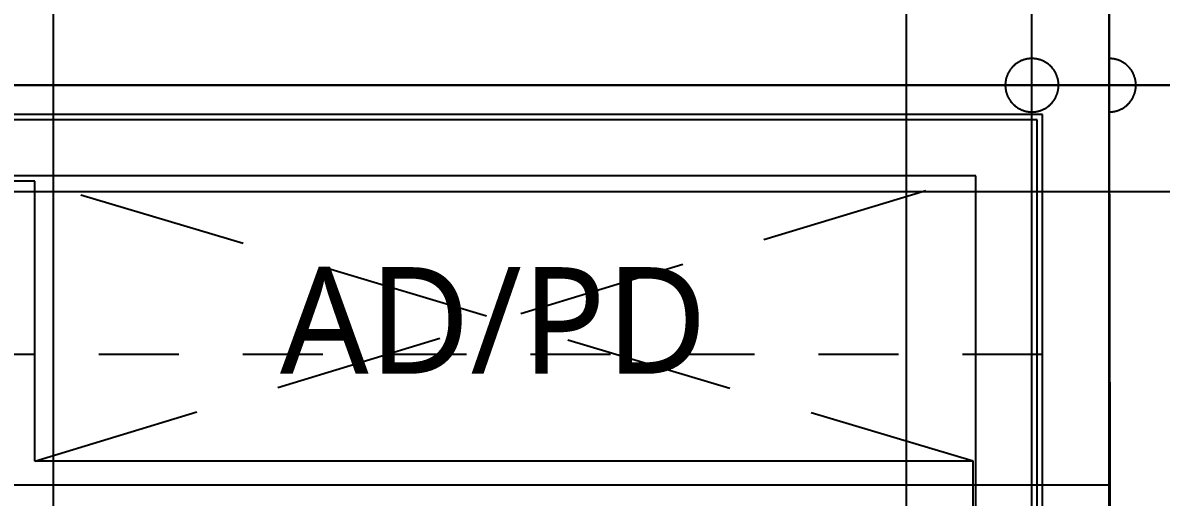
# Model space of a CAD drawing. Header units: millimetres. Extents: x 7086022 to 7120578, y 229555 to 276126.
# Drawn here: x 7104076 to 7106211, y 246622 to 247512 of the extents above; entities that cross this region are included whole.
import ezdxf
from ezdxf.enums import TextEntityAlignment as Align
from ezdxf.xclip import XClip

# ---------------------------------------------------------------- set-up
doc = ezdxf.new("R2010")
doc.units = ezdxf.units.MM
doc.header["$LTSCALE"] = 100
doc.header["$XCLIPFRAME"] = 2
for name, pattern in [('C-302-C-TF_84C+84D+84C$0$CEN', [62, 60, -1, 0, -1]), ('ST-DASH', [2.7, 1.5, -1.2]), ('U-84C-EX$0$CEN', [62, 60, -1, 0, -1]), ('U-84C-EX$0$HIDDEN2', [4.7625, 3.175, -1.5875]), ('U-84D-EX$0$CEN', [62, 60, -1, 0, -1])]:
    doc.linetypes.add(name, pattern=pattern)
for name, color, linetype in [('BP', 7, 'Continuous'), ('C-302-C-TF_84C+84D+84C$0$CEN', 1, 'C-302-C-TF_84C+84D+84C$0$CEN'), ('TEXT', 2, 'Continuous'), ('U-84C-EX$0$CEN', 1, 'U-84C-EX$0$CEN'), ('U-84C-EX$0$COL', 2, 'Continuous'), ('U-84C-EX$0$INSUL_line', 8, 'Continuous'), ('U-84C-EX$0$OPEN', 1, 'U-84C-EX$0$HIDDEN2'), ('U-84C-EX$0$WAL', 3, 'Continuous'), ('U-84D-EX$0$CEN', 1, 'U-84D-EX$0$CEN'), ('U-84D-EX$0$S-ELE', 4, 'Continuous'), ('결로방지', 4, 'ST-DASH')]:
    doc.layers.add(name, color=color, linetype=linetype)
for name, color, linetype, plot in [('CUT-LINE', 105, 'Continuous', False), ('U-84C-EX$0$MC', 152, 'Continuous', False), ('U-84C-EX$0$기준점', 44, 'Continuous', False), ('U-84D-EX$0$MC', 152, 'Continuous', False), ('U-84D-EX$0$기준점', 44, 'Continuous', False)]:
    doc.layers.add(name, color=color, linetype=linetype, plot=plot)
doc.styles.add('맑은 고딕', font='')
doc.styles.get('맑은 고딕').set_extended_font_data('Malgun Gothic')

# ---------------------------------------------------------------- blocks, each defined once
blk = doc.blocks.new('U-84C-EX$0$U-84C-TF-EX$0$기준점')
at = {"layer": 'U-84C-EX$0$기준점'}
for q in [(0, 100), (100, 0)]:
    blk.add_line((0, 0), q, dxfattribs=at)
blk.add_circle((0, 0), 50, dxfattribs=at)
blk = doc.blocks.new('U-84C-EX')
at = {"layer": 'U-84C-EX$0$CEN'}
for p, q in [((-145, -7770), (-145, 200)), ((0, -7770), (0, 200)), ((-145, 0), (4560, 0)), ((-145, -750), (2115, -750))]:
    blk.add_line(p, q, dxfattribs=at)
at = {"layer": 'U-84C-EX$0$COL'}
for p, q in [((-20, -55), (2295, -55)), ((-20, -7020), (-20, -55))]:
    blk.add_line(p, q, dxfattribs=at)
at = {"layer": 'U-84C-EX$0$INSUL_line'}
for p, q in [((-10, -65), (2305, -65)), ((-10, -7010), (-10, -65)), ((105, -170), (2355, -170)), ((105, -6920), (105, -170))]:
    blk.add_line(p, q, dxfattribs=at)
at = {"layer": 'U-84C-EX$0$MC'}
for p, q in [((235, -3310), (235, 200)), ((1835, -3310), (1835, 200)), ((-145, -200), (4560, -200))]:
    blk.add_line(p, q, dxfattribs=at)
at = {"layer": 'U-84C-EX$0$OPEN'}
for p, q in [((1870, -705), (110, -170)), ((110, -705), (1870, -180))]:
    blk.add_line(p, q, dxfattribs=at)
at = {"layer": 'U-84C-EX$0$WAL'}
for p, q in [((1870, -705), (1870, -180)), ((1870, -180), (1960, -180)), ((110, -705), (1870, -705)), ((110, -3155), (110, -705))]:
    blk.add_line(p, q, dxfattribs=at)
at = {"layer": 'U-84C-EX$0$기준점'}
blk.add_blockref('U-84C-EX$0$U-84C-TF-EX$0$기준점', (0, 0), dxfattribs=at)
blk = doc.blocks.new('C-302-C-TF_84C+84D+84C', base_point=(0, 0))
at = {"layer": 'C-302-C-TF_84C+84D+84C$0$CEN'}
blk.add_line((-10615, -6615), (-2980, -6615), dxfattribs=at)
blk = doc.blocks.new('U-84D-EX$0$U-84C-TF-EX$1$기준점')
at = {"layer": 'U-84D-EX$0$기준점'}
for q in [(0, 100), (100, 0)]:
    blk.add_line((0, 0), q, dxfattribs=at)
blk.add_circle((0, 0), 50, dxfattribs=at)
blk = doc.blocks.new('U-84D-EX$0$S-CEN')
at = {"layer": 'U-84D-EX$0$S-ELE', "color": 8, "linetype": 'U-84D-EX$0$CEN'}
blk.add_line((-6615, 7070), (-6615, 10665), dxfattribs=at)
blk = doc.blocks.new('U-84D-EX', base_point=(0, 0))
at = {"layer": 'U-84D-EX$0$CEN'}
blk.add_line((0, 200), (0, -3395), dxfattribs=at)
at = {"layer": 'U-84D-EX$0$MC'}
blk.add_line((-200, -5165), (-200, 200), dxfattribs=at)
at = {"layer": 'U-84D-EX$0$S-ELE'}
blk.add_blockref('U-84D-EX$0$S-CEN', (6615, -10465), dxfattribs=at)
at = {"layer": 'U-84D-EX$0$기준점', "xscale": -1, "rotation": 270}
blk.add_blockref('U-84D-EX$0$U-84C-TF-EX$1$기준점', (0, 0), dxfattribs=at)
blk = doc.blocks.new('302 NAME')
at = {"layer": 'TEXT', "linetype": 'Continuous', "style": '맑은 고딕'}
blk.add_text('AD/PD', height=200, dxfattribs=at).set_placement((7104958.6, 246953.8), align=Align.MIDDLE_CENTER)
blk = doc.blocks.new('A$C9892afa6')
at = {"layer": 'TEXT'}
blk.add_blockref('302 NAME', (-7090708.1, -240124.9), dxfattribs=at)

msp = doc.modelspace()

# ---------------------------------------------------------------- linework, layer by layer
at = {"layer": 'CUT-LINE'}
for points in [[(7106113.1, 247719.9), (7109113.1, 247719.9), (7109113.1, 249939.9), (7108048.1, 249939.9), (7108048.1, 254009.9), (7117078.1, 254009.9), (7117078.1, 237854.9), (7106130.4, 237854.9)], [(7088943.1, 239624.7), (7088943.1, 250414.9), (7101822.3, 250414.9), (7101822.3, 247719.9), (7106113.1, 247719.9), (7106113.1, 239624.7)]]:
    msp.add_lwpolyline(points, close=True, dxfattribs=at)

# ---------------------------------------------------------------- next in the draw order: block references
at = {"layer": 'BP'}
ref = msp.add_blockref('U-84C-EX', (7105968.1, 247394.9), dxfattribs=dict(at, xscale=-1))
XClip(ref).set_block_clipping_path([(17025, -7770.1978698203), (17025, 3020.0000000003), (4145.7978996243, 3020.0000000003), (4145.7978996253, 325.0000000014), (-145.0000000028, 325.0000000014), (-145.0000000028, -7770.1978698203)])

# ---------------------------------------------------------------- next in the draw order: linework, layer by layer
at = {"layer": '결로방지'}
msp.add_lwpolyline([(7105988, 246889.9), (7101168.1, 246889.9), (7101168.1, 248784.9), (7098833.1, 248784.9), (7098833.1, 249214.9), (7096123.1, 249214.9), (7096123.1, 247379.9), (7094943.1, 247379.9)], dxfattribs=at)

# ---------------------------------------------------------------- next in the draw order: block references
at = {"layer": 'BP'}
msp.add_blockref('C-302-C-TF_84C+84D+84C', (7112288.1, 254009.9), dxfattribs=at)

# ---------------------------------------------------------------- next in the draw order: block references
ref = msp.add_blockref('U-84D-EX', (7106113.1, 247394.9), dxfattribs=dict(at, rotation=90))
XClip(ref).set_block_clipping_path([(324.9999999999, 0), (324.9999999967, -2999.9999999991), (2544.9999999997, -2999.9999999991), (2544.9999999997, -1934.9999999991), (6614.9999999999, -1934.9999999991), (6614.9999999999, -10964.9999999991), (-9540.0000000001, -10964.9999999991), (-9540.0000000001, -17.3253110833)])

# ---------------------------------------------------------------- next in the draw order: block references
msp.add_blockref('A$C9892afa6', (7090708.1, 240124.9), dxfattribs=at)

doc.saveas('drawing.dxf')
